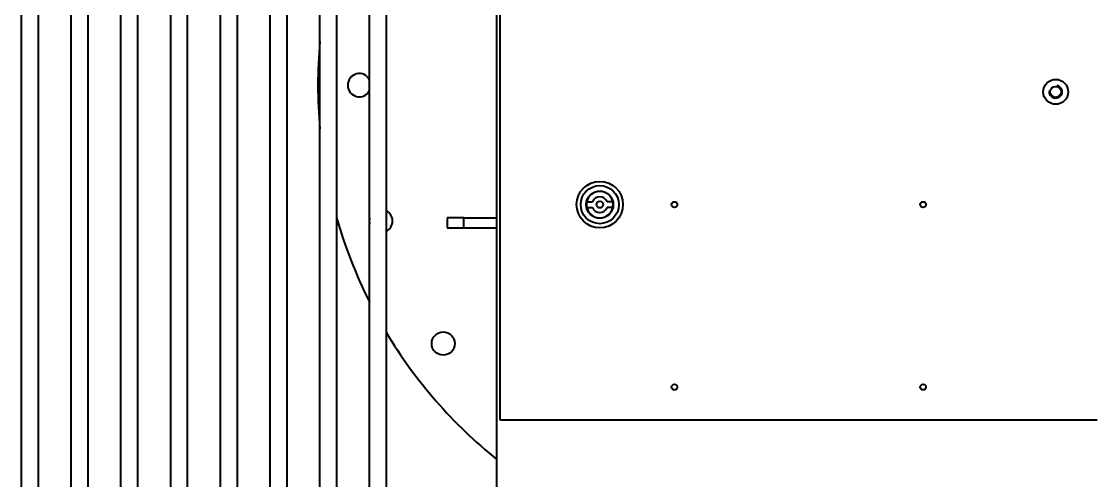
# Model space of a CAD drawing. Header units: millimetres. Extents: x 0 to 5945, y 0 to 4205.
# Drawn here: x 3523 to 4171, y 1266 to 1542 of the extents above; entities that cross this region are included whole.
import ezdxf

# ---------------------------------------------------------------- set-up
doc = ezdxf.new("R2010")
doc.units = ezdxf.units.MM
doc.header["$LTSCALE"] = 5
doc.layers.add('가시적인 것(ISO)', color=3, linetype='Continuous', lineweight=40)
doc.layers.add('가시적인 좁은 것(ISO)', color=3, linetype='Continuous', lineweight=35)

msp = doc.modelspace()

# ---------------------------------------------------------------- linework, layer by layer
at = {"layer": '가시적인 것(ISO)'}
for p, q in [((3809.661, 772.396), (3809.661, 2016.896)), ((3811.661, 1301.896), (3811.661, 1981.896)), ((3522.861, 848.579), (3522.861, 1817.213)), ((3532.861, 1817.213), (3532.861, 848.579)), ((3552.861, 848.579), (3552.861, 1817.213)), ((3562.861, 1817.213), (3562.861, 848.579)), ((3582.861, 848.579), (3582.861, 1817.213)), ((3592.861, 1817.213), (3592.861, 848.579)), ((3612.861, 848.579), (3612.861, 1817.213)), ((3622.861, 1817.213), (3622.861, 848.579)), ((3642.861, 848.579), (3642.861, 1817.213)), ((3652.861, 1817.213), (3652.861, 848.579)), ((3672.861, 848.579), (3672.861, 1817.213)), ((3682.861, 1817.213), (3682.861, 848.579)), ((3702.861, 848.579), (3702.861, 1817.213)), ((3712.861, 1817.213), (3712.861, 848.579)), ((3732.861, 848.579), (3732.861, 1817.213)), ((3742.861, 1817.213), (3742.861, 848.579)), ((3863.844, 1433.596), (3867.225, 1433.596)), ((3879.478, 1433.596), (3876.096, 1433.596)), ((3863.844, 1430.196), (3867.225, 1430.196)), ((3879.478, 1430.196), (3876.096, 1430.196)), ((3789.661, 1423.896), (3779.661, 1423.896)), ((3779.661, 1423.896), (3779.661, 1417.896)), ((3789.661, 1417.896), (3789.661, 1423.896)), ((3789.661, 1423.896), (3809.661, 1423.896)), ((3809.661, 1417.896), (3809.661, 1423.896)), ((3779.661, 1417.896), (3789.661, 1417.896)), ((3789.661, 1417.896), (3809.661, 1417.896)), ((4171.661, 1301.896), (3811.661, 1301.896))]:
    msp.add_line(p, q, dxfattribs=at)
for centre, radius in [((4146.661, 1499.896), 7.5), ((4146.661, 1499.896), 3.324), ((3871.661, 1431.896), 14), ((3871.661, 1431.896), 11.5), ((3871.661, 1431.896), 8.15), ((3871.661, 1431.896), 2), ((3916.661, 1431.896), 1.75), ((4066.661, 1431.896), 1.75), ((3777.271, 1348.133), 7), ((3916.661, 1321.896), 1.75), ((4066.661, 1321.896), 1.75)]:
    msp.add_circle(centre, radius, dxfattribs=at)
for centre, radius, start, end in [((3991.661, 1503.896), 290, 174.785903, 185.214097), ((3726.661, 1503.896), 7, 27.66045, 332.33955), ((3871.661, 1431.896), 8, 12.268899, 167.731101), ((3871.661, 1431.896), 8, 167.731101, 192.268899), ((3871.661, 1431.896), 4.75, 20.970961, 159.029039), ((3871.661, 1431.896), 8, 347.731101, 12.268899), ((3739.631, 1422.006), 7, 297.479115, 62.520885), ((3871.661, 1431.896), 8, 192.268899, 347.731101), ((3871.661, 1431.896), 4.75, 200.970961, 339.029039), ((3991.661, 1503.896), 290, 195.975534, 206.821852), ((3739.631, 1422.006), 7, 165.272573, 194.727427), ((3991.661, 1503.896), 290, 210.914933, 231.127739)]:
    msp.add_arc(centre, radius, start, end, dxfattribs=at)
at = {"layer": '가시적인 좁은 것(ISO)'}
msp.add_arc((4146.661, 1499.896), 4, 170, 80, dxfattribs=at)

doc.saveas('drawing.dxf')
